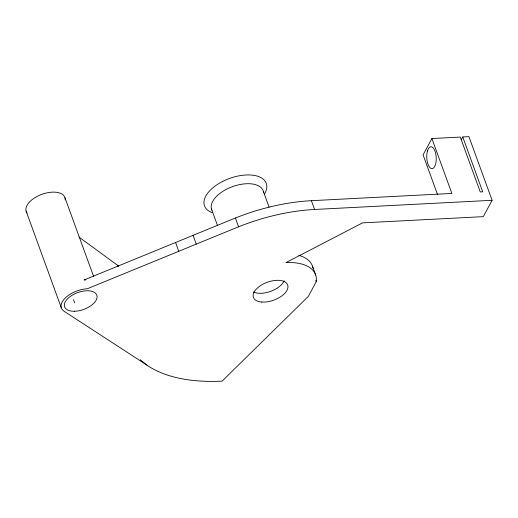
<?xml version="1.0" encoding="UTF-8"?>
<svg xmlns="http://www.w3.org/2000/svg" width="518" height="518" viewBox="0 0 518 518"><rect width="100%" height="100%" fill="white"/><g stroke="black" fill="none" stroke-linecap="round" stroke-linejoin="round"><path stroke-width="0.78" d="M315.74 280.18L316.271 281.643L308.294 296.451L222.118 381.118A150.712 78.749 -20 0 1 146.97 365.158L63.843 311.098A20.552 10.736 -20 0 1 65.488 297.785A20.552 10.736 -20 0 1 87.302 288.753L238.584 226.787A137.011 71.588 -20 0 1 314.588 209.473L492.1 200.298L468.926 136.629L462.755 136.946L461.221 139.789M462.755 136.946L482.731 191.835L480.264 191.964L460.288 137.076L431.895 138.546L423.089 154.888L437.593 194.742M492.1 200.298L483.294 216.647L362.496 222.889L285.968 262.6A47.954 25.058 -20 0 1 316.271 281.643M431.895 138.546L451.871 193.434L311.389 200.686A137.011 71.588 -20 0 0 235.392 218.007L84.104 279.973A20.552 10.736 -20 0 1 85.891 279.934M79.027 237.127L117.431 265.19A143.862 75.168 -20 0 0 118.713 266.058M140.294 359.745L146.97 365.158M311.389 200.686L314.588 209.473M312.477 266.187L315.676 274.967M263.312 191.259L269.088 207.122M235.392 218.007L238.584 226.787M211.467 208.922L217.515 225.537M193.072 235.34L196.27 244.12M175.57 242.508L178.768 251.288M117.431 265.19L117.981 266.705M64.977 197.785L93.635 276.521M73.511 299.637L74.709 302.926M26.094 211.033L61.253 307.64M298.867 255.342A47.954 25.058 -20 0 1 313.027 268.305M284.149 280.814A18.221 9.518 -20 0 1 270.577 291.381A18.221 9.518 -20 0 1 253.419 291.958M211.972 210.237A27.402 14.316 -20 0 1 233.521 186.273A27.402 14.316 -20 0 1 263.571 192.657M212.108 212.626A32.88 17.178 -20 0 1 211.169 189.329A32.88 17.178 -20 0 1 251.832 175.09A32.88 17.178 -20 0 1 264.264 194.36M65.171 199.935A20.552 10.736 -20 0 0 64.601 196.801L64.038 195.895A20.552 10.736 -20 0 0 38.895 195.539A20.552 10.736 -20 0 0 27.033 212.93M261.681 302.039A18.221 9.518 -20 0 0 287.982 286.862A18.221 9.518 -20 0 0 261.998 284.719A18.221 9.518 -20 0 0 261.681 302.039M74.689 311.253A17.126 8.948 -20 0 0 96.898 295.493A17.126 8.948 -20 0 0 70.5 296.296A17.126 8.948 -20 0 0 74.689 311.253M427.486 150.906A10.962 4.727 87 0 0 431.254 168.525A10.962 4.727 87 0 0 435.716 153.652A10.962 4.727 87 0 0 427.486 150.906"/></g></svg>
